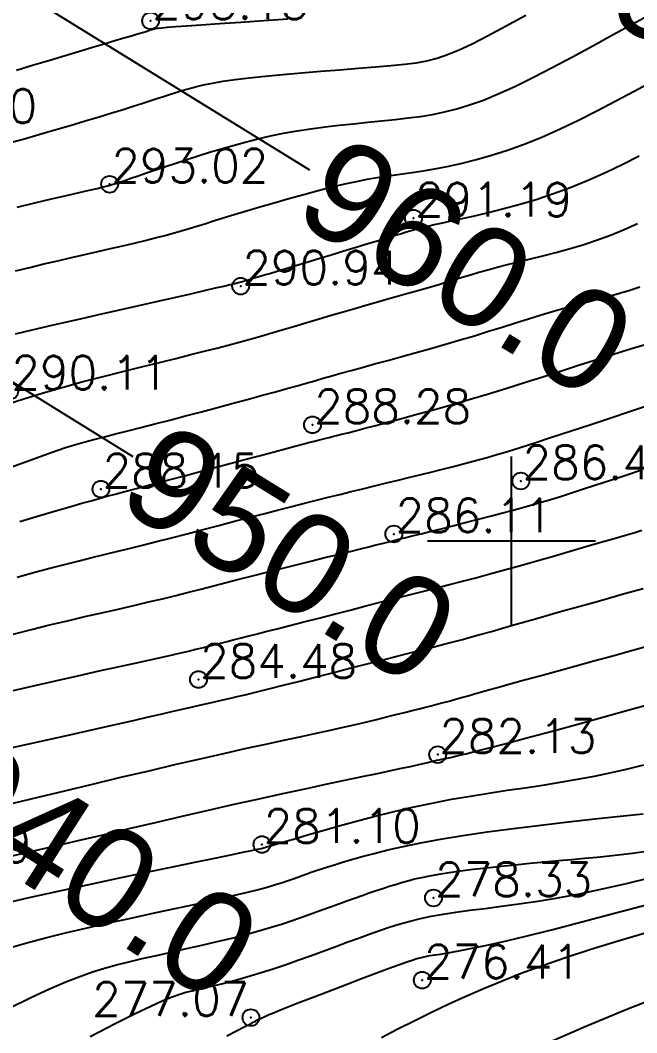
# Model space of a CAD drawing. Header units: millimetres. Extents: x 524954 to 526204, y 9523489 to 9524010.
# Drawn here: x 526085.4 to 526103.72, y 9523785.39 to 9523815.46 of the extents above; entities that cross this region are included whole.
import ezdxf
from ezdxf import colors
from ezdxf.entities.mleader import LeaderData, LeaderLine
from ezdxf.enums import TextEntityAlignment as Align
from ezdxf.math import Vec2, Vec3

# ---------------------------------------------------------------- set-up
doc = ezdxf.new("R2010")
doc.units = ezdxf.units.MM
doc.header["$PDMODE"] = 32
doc.header["$PDSIZE"] = 0.5
for name, color, linetype in [('Carroyage', 7, 'Continuous'), ('CN_01_00', 3, 'Continuous'), ('CN_02_00', 4, 'Continuous'), ('CN_05_00', 6, 'Continuous'), ('CN_10_00', 1, 'Continuous'), ('ETQ PAIR', 7, 'Continuous'), ('Route - Route de la corniche de Brazzaville - Tabulations', 7, 'Continuous'), ('Route - Route de la corniche de Brazzaville - Textes - Tabulations', 1, 'Continuous'), ('TopoAlt', 3, 'Continuous'), ('TOPOJIS', 7, 'Continuous')]:
    doc.layers.add(name, color=color, linetype=linetype)
doc.styles.add('Affichages route', font='arial.ttf', dxfattribs={"height": 0.5})
doc.styles.add('Simplex 1.0', font='Simplex.shx', dxfattribs={"width": 0.99, "height": 1})
doc.styles.get("Standard").update_dxf_attribs({"font": 'arial.ttf'})

# ---------------------------------------------------------------- blocks, each defined once
blk = doc.blocks.new('TCPOINT M')
at = {"color": 0}
blk.add_point((0, 0), dxfattribs=at)
at = {"layer": 'TopoAlt', "style": 'Simplex 1.0', "width": 0.99}
blk.add_attdef('ALT', (0.15, 0.15), '', height=1, dxfattribs=at)

msp = doc.modelspace()

# ---------------------------------------------------------------- linework, layer by layer
at = {"layer": 'Carroyage'}
for p, q in [((526100, 9523797.5), (526100, 9523802.5)), ((526097.5, 9523800), (526102.5, 9523800))]:
    msp.add_line(p, q, dxfattribs=at)
at = {"layer": 'CN_01_00', "flags": 128}
for points, elevation in [([(526085.304, 9523809.905), (526085.836, 9523810.036), (526086.331, 9523810.154), (526086.776, 9523810.258), (526087.153, 9523810.344), (526087.452, 9523810.413), (526087.684, 9523810.467), (526087.863, 9523810.509), (526088.006, 9523810.546), (526088.126, 9523810.579), (526088.239, 9523810.614), (526088.361, 9523810.654), (526088.507, 9523810.704), (526088.688, 9523810.766), (526088.904, 9523810.84), (526089.15, 9523810.923), (526089.422, 9523811.016), (526089.716, 9523811.114), (526090.028, 9523811.217), (526090.353, 9523811.323), (526090.688, 9523811.431), (526091.028, 9523811.537), (526091.374, 9523811.642), (526091.727, 9523811.744), (526092.088, 9523811.843), (526092.457, 9523811.936), (526092.836, 9523812.023), (526093.225, 9523812.103), (526093.626, 9523812.175), (526094.038, 9523812.238), (526094.457, 9523812.293), (526094.881, 9523812.342), (526095.306, 9523812.387), (526095.726, 9523812.429), (526096.139, 9523812.47), (526096.54, 9523812.512), (526096.926, 9523812.557), (526097.294, 9523812.605), (526097.652, 9523812.663), (526098.008, 9523812.736), (526098.373, 9523812.827), (526098.755, 9523812.944), (526099.163, 9523813.09), (526099.606, 9523813.271), (526100.094, 9523813.492), (526100.633, 9523813.755), (526101.21, 9523814.053), (526101.811, 9523814.373), (526102.42, 9523814.704), (526103.024, 9523815.035), (526103.605, 9523815.356), (526104.151, 9523815.653)], 293), ([(526085.262, 9523806.145), (526085.549, 9523806.216), (526085.878, 9523806.293), (526086.257, 9523806.381), (526086.694, 9523806.48), (526087.192, 9523806.594), (526087.736, 9523806.717), (526088.306, 9523806.847), (526088.884, 9523806.979), (526089.449, 9523807.107), (526089.983, 9523807.229), (526090.465, 9523807.339), (526090.877, 9523807.433), (526091.204, 9523807.508), (526091.454, 9523807.566), (526091.642, 9523807.61), (526091.78, 9523807.643), (526091.883, 9523807.669), (526091.963, 9523807.69), (526092.035, 9523807.711), (526092.112, 9523807.734), (526092.206, 9523807.761), (526092.32, 9523807.795), (526092.459, 9523807.836), (526092.623, 9523807.885), (526092.816, 9523807.942), (526093.04, 9523808.009), (526093.296, 9523808.086), (526093.589, 9523808.174), (526093.917, 9523808.274), (526094.272, 9523808.382), (526094.642, 9523808.494), (526095.017, 9523808.608), (526095.383, 9523808.72), (526095.731, 9523808.826), (526096.049, 9523808.923), (526096.326, 9523809.006), (526096.552, 9523809.075), (526096.733, 9523809.129), (526096.873, 9523809.171), (526096.98, 9523809.202), (526097.061, 9523809.226), (526097.121, 9523809.243), (526097.167, 9523809.256), (526097.206, 9523809.268), (526097.244, 9523809.279), (526097.289, 9523809.292), (526097.35, 9523809.309), (526097.434, 9523809.33), (526097.55, 9523809.357), (526097.705, 9523809.393), (526097.907, 9523809.438), (526098.165, 9523809.494), (526098.483, 9523809.563), (526098.856, 9523809.645), (526099.276, 9523809.743), (526099.734, 9523809.857), (526100.221, 9523809.989), (526100.73, 9523810.14), (526101.25, 9523810.31), (526101.775, 9523810.502), (526102.295, 9523810.716), (526102.808, 9523810.945), (526103.309, 9523811.185), (526103.794, 9523811.429)], 291), ([(526085.152, 9523802.195), (526085.451, 9523802.304), (526085.727, 9523802.406), (526085.988, 9523802.503), (526086.24, 9523802.594), (526086.49, 9523802.682), (526086.744, 9523802.766), (526087.01, 9523802.847), (526087.289, 9523802.927), (526087.585, 9523803.008), (526087.899, 9523803.091), (526088.235, 9523803.177), (526088.595, 9523803.268), (526088.981, 9523803.366), (526089.397, 9523803.471), (526089.841, 9523803.586), (526090.307, 9523803.707), (526090.784, 9523803.833), (526091.262, 9523803.96), (526091.731, 9523804.085), (526092.182, 9523804.207), (526092.604, 9523804.322), (526092.987, 9523804.427), (526093.325, 9523804.521), (526093.625, 9523804.605), (526093.897, 9523804.682), (526094.153, 9523804.755), (526094.404, 9523804.827), (526094.66, 9523804.9), (526094.932, 9523804.976), (526095.232, 9523805.059), (526095.566, 9523805.151), (526095.932, 9523805.251), (526096.325, 9523805.357), (526096.737, 9523805.47), (526097.164, 9523805.589), (526097.599, 9523805.711), (526098.037, 9523805.836), (526098.471, 9523805.964), (526098.897, 9523806.092), (526099.314, 9523806.221), (526099.72, 9523806.348), (526100.117, 9523806.472), (526100.503, 9523806.593), (526100.879, 9523806.708), (526101.243, 9523806.817), (526101.596, 9523806.919), (526101.938, 9523807.013), (526102.269, 9523807.1), (526102.591, 9523807.185), (526102.905, 9523807.268), (526103.212, 9523807.353), (526103.513, 9523807.443), (526103.809, 9523807.54)], 289), ([(526085.308, 9523798.918), (526085.838, 9523799.065), (526086.317, 9523799.194), (526086.751, 9523799.308), (526087.153, 9523799.409), (526087.531, 9523799.503), (526087.898, 9523799.592), (526088.263, 9523799.68), (526088.637, 9523799.771), (526089.032, 9523799.868), (526089.453, 9523799.975), (526089.899, 9523800.089), (526090.36, 9523800.209), (526090.831, 9523800.332), (526091.304, 9523800.456), (526091.772, 9523800.579), (526092.229, 9523800.698), (526092.666, 9523800.813), (526093.079, 9523800.919), (526093.47, 9523801.02), (526093.843, 9523801.114), (526094.202, 9523801.205), (526094.551, 9523801.292), (526094.895, 9523801.377), (526095.236, 9523801.462), (526095.58, 9523801.546), (526095.93, 9523801.632), (526096.281, 9523801.718), (526096.632, 9523801.804), (526096.977, 9523801.889), (526097.314, 9523801.972), (526097.638, 9523802.052), (526097.945, 9523802.128), (526098.232, 9523802.2), (526098.498, 9523802.267), (526098.752, 9523802.332), (526099.005, 9523802.4), (526099.271, 9523802.475), (526099.56, 9523802.559), (526099.885, 9523802.657), (526100.258, 9523802.774), (526100.69, 9523802.912), (526101.189, 9523803.074), (526101.74, 9523803.255), (526102.323, 9523803.448), (526102.919, 9523803.646), (526103.507, 9523803.841), (526104.067, 9523804.027)], 287), ([(526085.193, 9523792.213), (526085.931, 9523792.389), (526086.724, 9523792.579), (526087.551, 9523792.776), (526088.393, 9523792.976), (526089.228, 9523793.173), (526090.035, 9523793.362), (526090.795, 9523793.538), (526091.491, 9523793.696), (526092.125, 9523793.837), (526092.703, 9523793.965), (526093.23, 9523794.079), (526093.713, 9523794.183), (526094.158, 9523794.279), (526094.57, 9523794.369), (526094.956, 9523794.454), (526095.321, 9523794.537), (526095.664, 9523794.618), (526095.987, 9523794.695), (526096.287, 9523794.768), (526096.565, 9523794.837), (526096.82, 9523794.902), (526097.052, 9523794.961), (526097.259, 9523795.014), (526097.443, 9523795.061), (526097.607, 9523795.102), (526097.755, 9523795.14), (526097.891, 9523795.175), (526098.02, 9523795.209), (526098.146, 9523795.242), (526098.274, 9523795.277), (526098.407, 9523795.313), (526098.551, 9523795.354), (526098.712, 9523795.399), (526098.896, 9523795.451), (526099.109, 9523795.512), (526099.359, 9523795.582), (526099.651, 9523795.664), (526099.992, 9523795.759), (526100.389, 9523795.869), (526100.845, 9523795.994), (526101.349, 9523796.132), (526101.886, 9523796.279), (526102.444, 9523796.432), (526103.008, 9523796.588), (526103.563, 9523796.742), (526104.096, 9523796.891)], 283), ([(526084.86, 9523789.216), (526085.669, 9523789.405), (526086.522, 9523789.597), (526087.396, 9523789.788), (526088.264, 9523789.973), (526089.102, 9523790.149), (526089.884, 9523790.311), (526090.586, 9523790.455), (526091.183, 9523790.577), (526091.656, 9523790.674), (526092.015, 9523790.749), (526092.276, 9523790.803), (526092.455, 9523790.841), (526092.569, 9523790.866), (526092.633, 9523790.882), (526092.665, 9523790.89), (526092.68, 9523790.895), (526092.693, 9523790.9), (526092.716, 9523790.907), (526092.758, 9523790.92), (526092.828, 9523790.941), (526092.936, 9523790.973), (526093.092, 9523791.019), (526093.306, 9523791.082), (526093.587, 9523791.164), (526093.941, 9523791.268), (526094.361, 9523791.388), (526094.836, 9523791.522), (526095.354, 9523791.664), (526095.905, 9523791.808), (526096.477, 9523791.951), (526097.06, 9523792.088), (526097.642, 9523792.213), (526098.214, 9523792.323), (526098.776, 9523792.42), (526099.327, 9523792.508), (526099.868, 9523792.59), (526100.402, 9523792.668), (526100.928, 9523792.747), (526101.447, 9523792.829), (526101.96, 9523792.917), (526102.467, 9523793.015), (526102.967, 9523793.12), (526103.455, 9523793.232), (526103.929, 9523793.347)], 281), ([(526085.066, 9523786.12), (526085.719, 9523786.435), (526086.274, 9523786.692), (526086.752, 9523786.899), (526087.17, 9523787.065), (526087.548, 9523787.199), (526087.903, 9523787.31), (526088.256, 9523787.407), (526088.624, 9523787.498), (526089.021, 9523787.592), (526089.446, 9523787.688), (526089.888, 9523787.787), (526090.342, 9523787.888), (526090.798, 9523787.991), (526091.249, 9523788.096), (526091.687, 9523788.202), (526092.104, 9523788.309), (526092.493, 9523788.417), (526092.857, 9523788.524), (526093.196, 9523788.63), (526093.514, 9523788.736), (526093.813, 9523788.839), (526094.095, 9523788.94), (526094.364, 9523789.038), (526094.621, 9523789.132), (526094.869, 9523789.222), (526095.108, 9523789.308), (526095.338, 9523789.39), (526095.56, 9523789.467), (526095.774, 9523789.541), (526095.98, 9523789.611), (526096.178, 9523789.677), (526096.368, 9523789.739), (526096.552, 9523789.798), (526096.735, 9523789.853), (526096.922, 9523789.906), (526097.12, 9523789.957), (526097.336, 9523790.006), (526097.574, 9523790.054), (526097.841, 9523790.101), (526098.144, 9523790.149), (526098.486, 9523790.196), (526098.861, 9523790.244), (526099.263, 9523790.291), (526099.683, 9523790.337), (526100.113, 9523790.382), (526100.547, 9523790.425), (526100.976, 9523790.466), (526101.393, 9523790.504), (526101.791, 9523790.54), (526102.173, 9523790.574), (526102.541, 9523790.609), (526102.899, 9523790.645), (526103.25, 9523790.684), (526103.597, 9523790.728), (526103.943, 9523790.778)], 279), ([(526091.537, 9523785.299), (526091.844, 9523785.457), (526092.034, 9523785.555), (526092.138, 9523785.606), (526092.183, 9523785.628), (526092.201, 9523785.635), (526092.215, 9523785.642), (526092.232, 9523785.65), (526092.25, 9523785.66), (526092.272, 9523785.671), (526092.296, 9523785.685), (526092.324, 9523785.701), (526092.356, 9523785.719), (526092.392, 9523785.739), (526092.434, 9523785.761), (526092.486, 9523785.789), (526092.555, 9523785.823), (526092.648, 9523785.865), (526092.771, 9523785.919), (526092.929, 9523785.986), (526093.13, 9523786.068), (526093.379, 9523786.168), (526093.679, 9523786.286), (526094.021, 9523786.419), (526094.391, 9523786.561), (526094.777, 9523786.709), (526095.164, 9523786.856), (526095.54, 9523786.999), (526095.892, 9523787.131), (526096.206, 9523787.249), (526096.473, 9523787.349), (526096.697, 9523787.431), (526096.886, 9523787.498), (526097.047, 9523787.551), (526097.189, 9523787.594), (526097.32, 9523787.629), (526097.446, 9523787.656), (526097.577, 9523787.68), (526097.721, 9523787.702), (526097.893, 9523787.728), (526098.108, 9523787.762), (526098.383, 9523787.81), (526098.732, 9523787.878), (526099.172, 9523787.971), (526099.719, 9523788.094), (526100.388, 9523788.252), (526101.187, 9523788.45), (526102.091, 9523788.681), (526103.065, 9523788.938), (526104.078, 9523789.212)], 277)]:
    msp.add_lwpolyline(points, dxfattribs=dict(at, elevation=elevation))
at = {"layer": 'CN_02_00', "flags": 128}
for points, elevation in [([(526085.03, 9523811.804), (526085.487, 9523811.932), (526085.955, 9523812.066), (526086.425, 9523812.202), (526086.886, 9523812.337), (526087.33, 9523812.469), (526087.746, 9523812.594), (526088.125, 9523812.709), (526088.461, 9523812.813), (526088.756, 9523812.905), (526089.016, 9523812.988), (526089.249, 9523813.063), (526089.459, 9523813.132), (526089.654, 9523813.195), (526089.838, 9523813.255), (526090.019, 9523813.313), (526090.202, 9523813.37), (526090.395, 9523813.427), (526090.607, 9523813.483), (526090.843, 9523813.538), (526091.113, 9523813.592), (526091.425, 9523813.646), (526091.785, 9523813.698), (526092.202, 9523813.75), (526092.679, 9523813.8), (526093.205, 9523813.85), (526093.761, 9523813.897), (526094.332, 9523813.944), (526094.9, 9523813.989), (526095.449, 9523814.032), (526095.962, 9523814.074), (526096.422, 9523814.113), (526096.819, 9523814.153), (526097.166, 9523814.197), (526097.482, 9523814.255), (526097.787, 9523814.333), (526098.101, 9523814.438), (526098.443, 9523814.578), (526098.832, 9523814.761), (526099.288, 9523814.994), (526099.824, 9523815.28), (526100.425, 9523815.61)], 294), ([(526085.261, 9523808.014), (526085.683, 9523808.121), (526086.102, 9523808.222), (526086.516, 9523808.319), (526086.923, 9523808.412), (526087.322, 9523808.503), (526087.71, 9523808.592), (526088.085, 9523808.678), (526088.445, 9523808.762), (526088.787, 9523808.843), (526089.111, 9523808.921), (526089.413, 9523808.996), (526089.692, 9523809.068), (526089.947, 9523809.137), (526090.185, 9523809.204), (526090.415, 9523809.272), (526090.646, 9523809.342), (526090.886, 9523809.417), (526091.146, 9523809.498), (526091.433, 9523809.587), (526091.756, 9523809.686), (526092.122, 9523809.797), (526092.522, 9523809.916), (526092.946, 9523810.04), (526093.383, 9523810.164), (526093.823, 9523810.287), (526094.254, 9523810.402), (526094.667, 9523810.508), (526095.05, 9523810.6), (526095.396, 9523810.675), (526095.71, 9523810.736), (526096.002, 9523810.787), (526096.28, 9523810.83), (526096.553, 9523810.87), (526096.83, 9523810.909), (526097.119, 9523810.951), (526097.43, 9523811), (526097.77, 9523811.058), (526098.138, 9523811.13), (526098.535, 9523811.217), (526098.958, 9523811.322), (526099.408, 9523811.45), (526099.882, 9523811.601), (526100.38, 9523811.781), (526100.901, 9523811.99), (526101.441, 9523812.231), (526101.994, 9523812.496), (526102.551, 9523812.777), (526103.103, 9523813.065), (526103.64, 9523813.352), (526104.155, 9523813.629)], 292), ([(526085.385, 9523800.575), (526085.979, 9523800.749), (526086.489, 9523800.898), (526086.901, 9523801.018), (526087.231, 9523801.114), (526087.503, 9523801.191), (526087.743, 9523801.258), (526087.973, 9523801.321), (526088.219, 9523801.386), (526088.504, 9523801.462), (526088.853, 9523801.554), (526089.282, 9523801.668), (526089.777, 9523801.8), (526090.318, 9523801.944), (526090.881, 9523802.095), (526091.447, 9523802.246), (526091.994, 9523802.391), (526092.5, 9523802.526), (526092.943, 9523802.644), (526093.308, 9523802.741), (526093.6, 9523802.818), (526093.83, 9523802.879), (526094.007, 9523802.925), (526094.144, 9523802.96), (526094.25, 9523802.987), (526094.336, 9523803.009), (526094.413, 9523803.027), (526094.491, 9523803.047), (526094.576, 9523803.068), (526094.677, 9523803.093), (526094.799, 9523803.124), (526094.95, 9523803.162), (526095.136, 9523803.21), (526095.364, 9523803.27), (526095.64, 9523803.342), (526095.97, 9523803.429), (526096.349, 9523803.529), (526096.771, 9523803.643), (526097.23, 9523803.768), (526097.72, 9523803.904), (526098.235, 9523804.05), (526098.767, 9523804.204), (526099.312, 9523804.367), (526099.864, 9523804.536), (526100.414, 9523804.708), (526100.956, 9523804.881), (526101.484, 9523805.05), (526101.991, 9523805.213), (526102.469, 9523805.367), (526102.911, 9523805.507), (526103.312, 9523805.632), (526103.665, 9523805.738), (526103.976, 9523805.828)], 288), ([(526085.187, 9523797.232), (526085.733, 9523797.37), (526086.272, 9523797.502), (526086.802, 9523797.627), (526087.32, 9523797.748), (526087.823, 9523797.863), (526088.307, 9523797.974), (526088.771, 9523798.08), (526089.21, 9523798.183), (526089.625, 9523798.281), (526090.019, 9523798.377), (526090.398, 9523798.472), (526090.77, 9523798.566), (526091.14, 9523798.661), (526091.515, 9523798.757), (526091.9, 9523798.856), (526092.303, 9523798.96), (526092.727, 9523799.067), (526093.164, 9523799.178), (526093.604, 9523799.288), (526094.038, 9523799.397), (526094.455, 9523799.5), (526094.846, 9523799.598), (526095.2, 9523799.685), (526095.507, 9523799.762), (526095.761, 9523799.825), (526095.972, 9523799.877), (526096.152, 9523799.922), (526096.314, 9523799.963), (526096.471, 9523800.002), (526096.637, 9523800.044), (526096.824, 9523800.091), (526097.046, 9523800.146), (526097.312, 9523800.212), (526097.615, 9523800.287), (526097.947, 9523800.37), (526098.298, 9523800.458), (526098.658, 9523800.549), (526099.018, 9523800.64), (526099.369, 9523800.73), (526099.701, 9523800.817), (526100.007, 9523800.898), (526100.294, 9523800.976), (526100.571, 9523801.054), (526100.845, 9523801.133), (526101.128, 9523801.218), (526101.426, 9523801.31), (526101.75, 9523801.413), (526102.109, 9523801.529), (526102.507, 9523801.659), (526102.939, 9523801.801), (526103.393, 9523801.951), (526103.859, 9523802.106)], 286), ([(526085.028, 9523793.833), (526085.613, 9523793.963), (526086.203, 9523794.093), (526086.785, 9523794.222), (526087.347, 9523794.346), (526087.876, 9523794.464), (526088.362, 9523794.574), (526088.805, 9523794.675), (526089.208, 9523794.768), (526089.574, 9523794.853), (526089.906, 9523794.93), (526090.208, 9523795.001), (526090.481, 9523795.064), (526090.729, 9523795.122), (526090.956, 9523795.173), (526091.171, 9523795.222), (526091.385, 9523795.27), (526091.608, 9523795.32), (526091.85, 9523795.376), (526092.121, 9523795.44), (526092.431, 9523795.515), (526092.792, 9523795.603), (526093.209, 9523795.708), (526093.673, 9523795.824), (526094.168, 9523795.95), (526094.681, 9523796.081), (526095.199, 9523796.214), (526095.706, 9523796.344), (526096.188, 9523796.467), (526096.632, 9523796.581), (526097.027, 9523796.682), (526097.379, 9523796.771), (526097.697, 9523796.852), (526097.99, 9523796.928), (526098.267, 9523797), (526098.538, 9523797.072), (526098.813, 9523797.146), (526099.1, 9523797.224), (526099.407, 9523797.31), (526099.732, 9523797.402), (526100.072, 9523797.5), (526100.425, 9523797.601), (526100.786, 9523797.705), (526101.152, 9523797.81), (526101.521, 9523797.916), (526101.889, 9523798.02), (526102.253, 9523798.122), (526102.61, 9523798.222), (526102.956, 9523798.319), (526103.291, 9523798.411), (526103.61, 9523798.5), (526103.912, 9523798.584)], 284), ([(526085.156, 9523790.643), (526085.755, 9523790.779), (526086.411, 9523790.931), (526087.117, 9523791.096), (526087.861, 9523791.272), (526088.633, 9523791.453), (526089.42, 9523791.638), (526090.211, 9523791.823), (526090.996, 9523792.004), (526091.762, 9523792.178), (526092.499, 9523792.342), (526093.201, 9523792.496), (526093.863, 9523792.638), (526094.482, 9523792.77), (526095.05, 9523792.889), (526095.564, 9523792.997), (526096.02, 9523793.092), (526096.411, 9523793.175), (526096.735, 9523793.244), (526096.999, 9523793.302), (526097.21, 9523793.35), (526097.378, 9523793.389), (526097.51, 9523793.42), (526097.614, 9523793.445), (526097.699, 9523793.465), (526097.773, 9523793.481), (526097.845, 9523793.496), (526097.929, 9523793.512), (526098.036, 9523793.534), (526098.182, 9523793.566), (526098.379, 9523793.612), (526098.642, 9523793.676), (526098.982, 9523793.761), (526099.415, 9523793.873), (526099.947, 9523794.012), (526100.565, 9523794.176), (526101.245, 9523794.359), (526101.968, 9523794.556), (526102.713, 9523794.76), (526103.458, 9523794.966), (526104.182, 9523795.169)], 282), ([(526087.475, 9523785.283), (526088.224, 9523785.663), (526088.818, 9523785.959), (526089.282, 9523786.182), (526089.64, 9523786.344), (526089.917, 9523786.459), (526090.138, 9523786.538), (526090.325, 9523786.594), (526090.505, 9523786.64), (526090.698, 9523786.685), (526090.907, 9523786.733), (526091.135, 9523786.786), (526091.381, 9523786.846), (526091.646, 9523786.913), (526091.931, 9523786.989), (526092.237, 9523787.076), (526092.564, 9523787.175), (526092.912, 9523787.288), (526093.276, 9523787.411), (526093.65, 9523787.542), (526094.029, 9523787.678), (526094.407, 9523787.816), (526094.779, 9523787.953), (526095.139, 9523788.086), (526095.48, 9523788.212), (526095.801, 9523788.329), (526096.104, 9523788.437), (526096.398, 9523788.535), (526096.689, 9523788.626), (526096.985, 9523788.708), (526097.291, 9523788.783), (526097.616, 9523788.852), (526097.966, 9523788.915), (526098.348, 9523788.972), (526098.762, 9523789.028), (526099.212, 9523789.085), (526099.697, 9523789.148), (526100.22, 9523789.219), (526100.781, 9523789.302), (526101.381, 9523789.401), (526102.023, 9523789.52), (526102.704, 9523789.661), (526103.416, 9523789.822), (526104.144, 9523790.002)], 278), ([(526096.134, 9523785.248), (526096.625, 9523785.502), (526097.122, 9523785.753), (526097.62, 9523785.999), (526098.119, 9523786.237), (526098.625, 9523786.47), (526099.149, 9523786.699), (526099.699, 9523786.927), (526100.285, 9523787.156), (526100.917, 9523787.388), (526101.603, 9523787.625), (526102.354, 9523787.87), (526103.173, 9523788.123), (526104.041, 9523788.381)], 276)]:
    msp.add_lwpolyline(points, dxfattribs=dict(at, elevation=elevation))
at = {"layer": 'CN_05_00', "flags": 128}
for points, elevation in [([(526085.284, 9523813.976), (526085.794, 9523814.131), (526086.279, 9523814.277), (526086.733, 9523814.414), (526087.156, 9523814.54), (526087.544, 9523814.656), (526087.895, 9523814.76), (526088.208, 9523814.853), (526088.478, 9523814.933), (526088.706, 9523815.001), (526088.888, 9523815.055), (526089.03, 9523815.097), (526089.137, 9523815.129), (526089.216, 9523815.153), (526089.271, 9523815.171), (526089.31, 9523815.183), (526089.337, 9523815.191), (526089.359, 9523815.198), (526089.382, 9523815.205), (526089.42, 9523815.212), (526089.488, 9523815.222), (526089.599, 9523815.234), (526089.77, 9523815.249), (526090.013, 9523815.269), (526090.344, 9523815.294), (526090.778, 9523815.325), (526091.321, 9523815.363), (526091.952, 9523815.406), (526092.64, 9523815.453), (526093.357, 9523815.501)], 295), ([(526085.149, 9523795.546), (526085.793, 9523795.695), (526086.452, 9523795.845), (526087.109, 9523795.993), (526087.748, 9523796.135), (526088.352, 9523796.268), (526088.904, 9523796.39), (526089.389, 9523796.497), (526089.795, 9523796.587), (526090.128, 9523796.663), (526090.4, 9523796.726), (526090.622, 9523796.779), (526090.806, 9523796.824), (526090.964, 9523796.863), (526091.107, 9523796.899), (526091.246, 9523796.935), (526091.393, 9523796.972), (526091.552, 9523797.012), (526091.728, 9523797.057), (526091.927, 9523797.107), (526092.152, 9523797.164), (526092.41, 9523797.229), (526092.703, 9523797.304), (526093.038, 9523797.389), (526093.416, 9523797.486), (526093.83, 9523797.592), (526094.272, 9523797.706), (526094.733, 9523797.824), (526095.203, 9523797.944), (526095.672, 9523798.065), (526096.133, 9523798.183), (526096.576, 9523798.295), (526096.994, 9523798.401), (526097.392, 9523798.502), (526097.778, 9523798.601), (526098.16, 9523798.699), (526098.544, 9523798.799), (526098.94, 9523798.903), (526099.353, 9523799.015), (526099.793, 9523799.136), (526100.262, 9523799.267), (526100.752, 9523799.406), (526101.249, 9523799.548), (526101.74, 9523799.69), (526102.213, 9523799.828), (526102.654, 9523799.956), (526103.05, 9523800.072), (526103.389, 9523800.172), (526103.661, 9523800.251), (526103.87, 9523800.312)], 285), ([(526100.96, 9523785.039), (526102.139, 9523785.552), (526103.38, 9523786.071), (526104.639, 9523786.571)], 275)]:
    msp.add_lwpolyline(points, dxfattribs=dict(at, elevation=elevation))
at = {"layer": 'CN_10_00', "flags": 128}
for points, elevation in [([(526084.955, 9523804.036), (526085.506, 9523804.217), (526086.081, 9523804.394), (526086.671, 9523804.564), (526087.268, 9523804.727), (526087.863, 9523804.883), (526088.445, 9523805.031), (526089.005, 9523805.169), (526089.535, 9523805.299), (526090.025, 9523805.418), (526090.468, 9523805.528), (526090.87, 9523805.628), (526091.239, 9523805.723), (526091.583, 9523805.813), (526091.91, 9523805.901), (526092.229, 9523805.988), (526092.547, 9523806.078), (526092.872, 9523806.172), (526093.211, 9523806.271), (526093.561, 9523806.374), (526093.919, 9523806.48), (526094.279, 9523806.588), (526094.639, 9523806.696), (526094.994, 9523806.801), (526095.34, 9523806.903), (526095.672, 9523807), (526095.988, 9523807.091), (526096.287, 9523807.176), (526096.573, 9523807.256), (526096.845, 9523807.332), (526097.107, 9523807.405), (526097.358, 9523807.476), (526097.602, 9523807.546), (526097.838, 9523807.616), (526098.071, 9523807.686), (526098.302, 9523807.756), (526098.535, 9523807.828), (526098.776, 9523807.901), (526099.026, 9523807.975), (526099.292, 9523808.05), (526099.575, 9523808.128), (526099.88, 9523808.207), (526100.211, 9523808.288), (526100.563, 9523808.373), (526100.934, 9523808.464), (526101.32, 9523808.563), (526101.717, 9523808.671), (526102.121, 9523808.791), (526102.53, 9523808.925), (526102.938, 9523809.075), (526103.343, 9523809.241), (526103.743, 9523809.42)], 290), ([(526085.178, 9523787.94), (526085.669, 9523788.083), (526086.186, 9523788.22), (526086.742, 9523788.357), (526087.345, 9523788.499), (526087.984, 9523788.643), (526088.642, 9523788.787), (526089.303, 9523788.931), (526089.95, 9523789.07), (526090.567, 9523789.204), (526091.137, 9523789.329), (526091.643, 9523789.443), (526092.075, 9523789.545), (526092.436, 9523789.636), (526092.736, 9523789.717), (526092.984, 9523789.789), (526093.191, 9523789.853), (526093.364, 9523789.911), (526093.514, 9523789.964), (526093.65, 9523790.014), (526093.781, 9523790.061), (526093.912, 9523790.108), (526094.048, 9523790.155), (526094.194, 9523790.204), (526094.355, 9523790.257), (526094.536, 9523790.315), (526094.742, 9523790.379), (526094.977, 9523790.452), (526095.248, 9523790.533), (526095.558, 9523790.622), (526095.914, 9523790.718), (526096.319, 9523790.818), (526096.78, 9523790.923), (526097.302, 9523791.03), (526097.889, 9523791.138), (526098.548, 9523791.246), (526099.278, 9523791.353), (526100.06, 9523791.456), (526100.87, 9523791.556), (526101.684, 9523791.651), (526102.479, 9523791.74), (526103.23, 9523791.822), (526103.913, 9523791.896)], 280)]:
    msp.add_lwpolyline(points, dxfattribs=dict(at, elevation=elevation))
at = {"layer": 'Route - Route de la corniche de Brazzaville - Tabulations'}
for p, q in [((526042.915, 9523842.502), (526093.994, 9523811.021)), ((526037.669, 9523833.989), (526088.747, 9523802.508))]:
    msp.add_line(p, q, dxfattribs=at)

# ---------------------------------------------------------------- block references
at = {"layer": 'TOPOJIS'}
ref = msp.add_blockref('TCPOINT M', (526089.273, 9523815.443, 295.13), dxfattribs=at)
ref.add_attrib('ALT', '295.13', (526089.323, 9523815.493, 295.13), dxfattribs={"layer": 'TopoAlt', "height": 1, "style": 'Simplex 1.0', "width": 0.99})
ref = msp.add_blockref('TCPOINT M', (526081.184, 9523812.359, 294.8), dxfattribs=at)
ref.add_attrib('ALT', '294.80', (526081.234, 9523812.409, 294.8), dxfattribs={"layer": 'TopoAlt', "height": 1, "style": 'Simplex 1.0', "width": 0.99})
ref = msp.add_blockref('TCPOINT M', (526088.056, 9523810.588, 293.02), dxfattribs=at)
ref.add_attrib('ALT', '293.02', (526088.106, 9523810.638, 293.02), dxfattribs={"layer": 'TopoAlt', "height": 1, "style": 'Simplex 1.0', "width": 0.99})
ref = msp.add_blockref('TCPOINT M', (526097.085, 9523809.582, 291.19), dxfattribs=at)
ref.add_attrib('ALT', '291.19', (526097.135, 9523809.632, 291.19), dxfattribs={"layer": 'TopoAlt', "height": 1, "style": 'Simplex 1.0', "width": 0.99})
ref = msp.add_blockref('TCPOINT M', (526091.951, 9523807.563, 290.94), dxfattribs=at)
ref.add_attrib('ALT', '290.94', (526092.001, 9523807.613, 290.94), dxfattribs={"layer": 'TopoAlt', "height": 1, "style": 'Simplex 1.0', "width": 0.99})
ref = msp.add_blockref('TCPOINT M', (526085.087, 9523804.442, 290.11), dxfattribs=at)
ref.add_attrib('ALT', '290.11', (526085.137, 9523804.492, 290.11), dxfattribs={"layer": 'TopoAlt', "height": 1, "style": 'Simplex 1.0', "width": 0.99})
ref = msp.add_blockref('TCPOINT M', (526094.086, 9523803.442, 288.28), dxfattribs=at)
ref.add_attrib('ALT', '288.28', (526094.136, 9523803.492, 288.28), dxfattribs={"layer": 'TopoAlt', "height": 1, "style": 'Simplex 1.0', "width": 0.99})
ref = msp.add_blockref('TCPOINT M', (526100.278, 9523801.776, 286.48), dxfattribs=at)
ref.add_attrib('ALT', '286.48', (526100.328, 9523801.826, 286.48), dxfattribs={"layer": 'TopoAlt', "height": 1, "style": 'Simplex 1.0', "width": 0.99})
ref = msp.add_blockref('TCPOINT M', (526087.797, 9523801.532, 288.15), dxfattribs=at)
ref.add_attrib('ALT', '288.15', (526087.847, 9523801.582, 288.15), dxfattribs={"layer": 'TopoAlt', "height": 1, "style": 'Simplex 1.0', "width": 0.99})
ref = msp.add_blockref('TCPOINT M', (526096.504, 9523800.202, 286.11), dxfattribs=at)
ref.add_attrib('ALT', '286.11', (526096.554, 9523800.252, 286.11), dxfattribs={"layer": 'TopoAlt', "height": 1, "style": 'Simplex 1.0', "width": 0.99})
ref = msp.add_blockref('TCPOINT M', (526090.697, 9523795.882, 284.48), dxfattribs=at)
ref.add_attrib('ALT', '284.48', (526090.747, 9523795.932, 284.48), dxfattribs={"layer": 'TopoAlt', "height": 1, "style": 'Simplex 1.0', "width": 0.99})
ref = msp.add_blockref('TCPOINT M', (526097.805, 9523793.65, 282.13), dxfattribs=at)
ref.add_attrib('ALT', '282.13', (526097.855, 9523793.7, 282.13), dxfattribs={"layer": 'TopoAlt', "height": 1, "style": 'Simplex 1.0', "width": 0.99})
ref = msp.add_blockref('TCPOINT M', (526092.583, 9523790.983, 281.1), dxfattribs=at)
ref.add_attrib('ALT', '281.10', (526092.633, 9523791.033, 281.1), dxfattribs={"layer": 'TopoAlt', "height": 1, "style": 'Simplex 1.0', "width": 0.99})
ref = msp.add_blockref('TCPOINT M', (526081.028, 9523790.394, 282.49), dxfattribs=at)
ref.add_attrib('ALT', '282.49', (526081.078, 9523790.444, 282.49), dxfattribs={"layer": 'TopoAlt', "height": 1, "style": 'Simplex 1.0', "width": 0.99})
ref = msp.add_blockref('TCPOINT M', (526097.681, 9523789.394, 278.33), dxfattribs=at)
ref.add_attrib('ALT', '278.33', (526097.731, 9523789.444, 278.33), dxfattribs={"layer": 'TopoAlt', "height": 1, "style": 'Simplex 1.0', "width": 0.99})
ref = msp.add_blockref('TCPOINT M', (526097.347, 9523786.951, 276.41), dxfattribs=at)
ref.add_attrib('ALT', '276.41', (526097.397, 9523787.001, 276.41), dxfattribs={"layer": 'TopoAlt', "height": 1, "style": 'Simplex 1.0', "width": 0.99})
ref = msp.add_blockref('TCPOINT M', (526092.255, 9523785.841, 277.07), dxfattribs=at)
ref.add_attrib('ALT', '277.07', dxfattribs={"layer": 'TopoAlt', "height": 1, "style": 'Simplex 1.0', "width": 0.99}).set_placement((526092.205, 9523785.891, 277.07), align=Align.RIGHT)

# ---------------------------------------------------------------- texts
at = {"layer": 'Route - Route de la corniche de Brazzaville - Textes - Tabulations', "style": 'Affichages route'}
for s, rotation, p in [('970.0', 328.3538, (526099.453, 9523819.403)), ('960.0', 328.3538, (526094.206, 9523810.89)), ('950.0', 328.3538, (526088.96, 9523802.377)), ('940.0', 327.4316, (526083.153, 9523793.118))]:
    msp.add_text(s, height=3, rotation=rotation, dxfattribs=at).set_placement(p, align=Align.MIDDLE_LEFT)

# ---------------------------------------------------------------- next in the draw order: leaders
at = {"layer": 'ETQ PAIR'}
ml = msp.add_multileader_mtext('Standard', dxfattribs=at)
ml.set_content('Ecran de soutènement', color=256)
ml.set_leader_properties()
ml.build(insert=Vec2(0, 0))
ml.multileader.update_dxf_attribs({"has_text_frame": 1, "dogleg_length": 2.5, "arrow_head_size": 3.5})
ctx = ml.context
ctx.base_point, ctx.char_height, ctx.arrow_head_size, ctx.landing_gap_size, ctx.plane_origin, ctx.plane_x_axis, ctx.plane_y_axis = Vec3(526096.547, 9523777.152), 3.5, 3.5, 0.8, Vec3(526040.485, 9523795.944), Vec3(0.940159, 0.340735), Vec3(-0.340735, 0.940159)
ctx.text_align_type = 1
notes = []
notes.append((ctx, [(1, (1, 1, 0), (526094.196, 9523776.3), (0.940159, 0.340735), 2.5, [(0, [(526051.65, 9523814.666)], 0, [])])]))
ctx.mtext.insert, ctx.mtext.text_direction, ctx.mtext.rotation, ctx.mtext.alignment, ctx.mtext.flow_direction = Vec3(526119.621, 9523787.406), Vec3(0.940159, 0.340735), 0.347698, 2, 5
ctx.mtext.has_bg_fill, ctx.mtext.bg_color, ctx.mtext.bg_scale_factor, ctx.mtext.bg_transparency, ctx.mtext.use_window_bg_color = 1, -1027028792, 1.5, 0, 1
for ctx, leaders in notes:
    for number, flags, end, landing, length, lines in leaders:
        leader = LeaderData()
        leader.index, (leader.has_last_leader_line, leader.has_dogleg_vector, leader.attachment_direction) = number, flags
        leader.last_leader_point, leader.dogleg_vector, leader.dogleg_length = Vec3(end), Vec3(landing), length
        for number, points, colour, breaks in lines:
            line = LeaderLine()
            line.index, line.vertices, line.color, line.breaks = number, Vec3.list(points), colors.encode_raw_color(colour), breaks
            leader.lines.append(line)
        ctx.leaders.append(leader)

doc.saveas('drawing.dxf')
